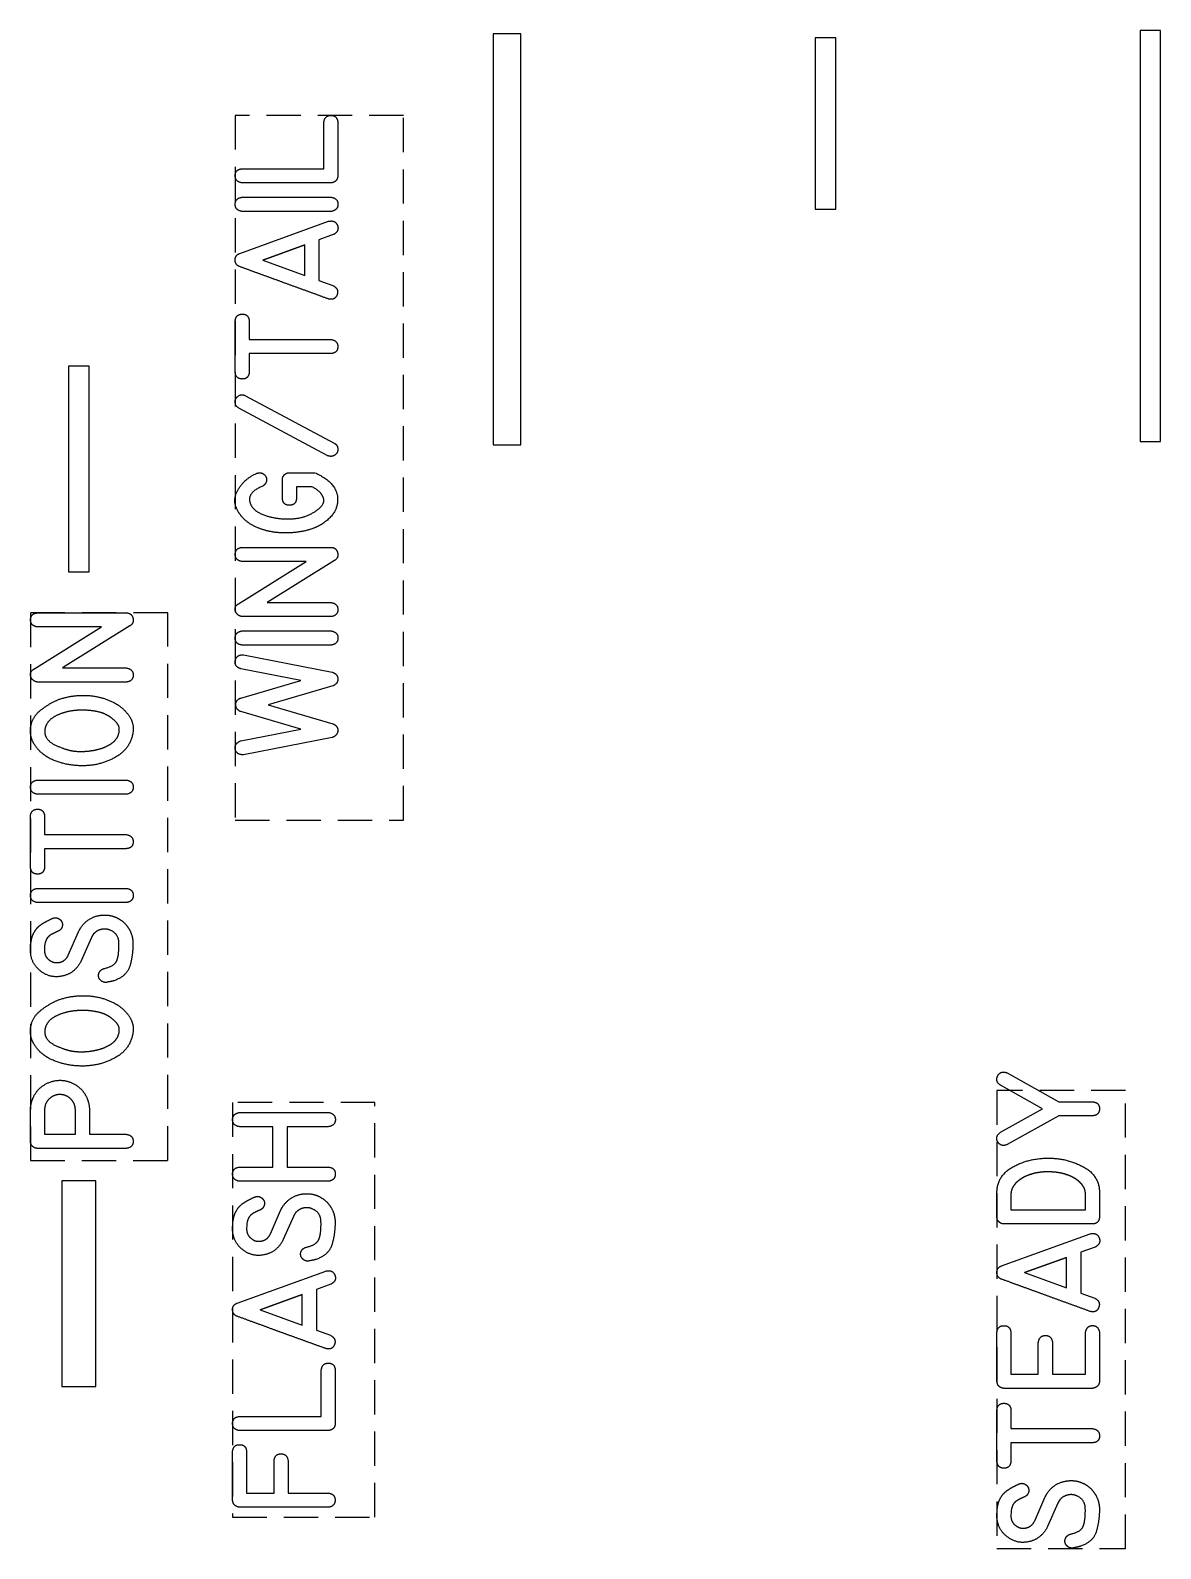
# Model space of a CAD drawing. Header units: millimetres. Extents: x -18.5 to 17.7, y -32.3 to 26.7.
# Drawn here: x -18.46 to -1.96, y -9.91 to 12.25 of the extents above; entities that cross this region are included whole.
import ezdxf

# ---------------------------------------------------------------- set-up
doc = ezdxf.new("R2010")
doc.units = ezdxf.units.MM
doc.linetypes.add('DASHED', pattern=[0.75, 0.5, -0.25])
doc.layers.get('0').update_dxf_attribs({"linetype": 'CONTINUOUS'})

msp = doc.modelspace()

# ---------------------------------------------------------------- linework, layer by layer
at = {"linetype": 'DASHED'}
for p, q in [((-13.011, 11.008), (-15.469, 11.008)), ((-15.469, 11.008), (-15.469, 0.72)), ((-13.011, 0.72), (-13.011, 11.008)), ((-16.453, 3.746), (-18.457, 3.746)), ((-18.457, 3.746), (-18.457, -4.246)), ((-16.453, -4.246), (-16.453, 3.746)), ((-15.469, 0.72), (-13.011, 0.72)), ((-2.472, -3.225), (-4.349, -3.225)), ((-4.349, -3.225), (-4.349, -9.914)), ((-2.472, -9.914), (-2.472, -3.225)), ((-13.427, -3.403), (-15.507, -3.403)), ((-15.507, -3.403), (-15.507, -9.455)), ((-13.427, -9.455), (-13.427, -3.403)), ((-18.457, -4.246), (-16.453, -4.246)), ((-15.507, -9.455), (-13.427, -9.455)), ((-4.349, -9.914), (-2.472, -9.914))]:
    msp.add_line(p, q, dxfattribs=at)
for p, q in [((-14.173, 10.229), (-14.174, 10.904)), ((-13.969, 10.904), (-13.969, 10.126)), ((-15.365, 10.229), (-14.173, 10.229)), ((-14.07, 10.022), (-15.365, 10.022)), ((-15.365, 9.814), (-14.07, 9.814)), ((-14.07, 9.606), (-15.365, 9.606)), ((-15.401, 8.993), (-14.107, 9.462)), ((-14.45, 9.118), (-15.065, 8.896)), ((-15.065, 8.896), (-14.45, 9.118)), ((-14.45, 8.672), (-14.45, 9.118)), ((-14.035, 9.268), (-14.245, 9.193)), ((-14.245, 9.193), (-14.245, 8.596)), ((-15.065, 8.896), (-14.45, 8.672)), ((-14.245, 8.596), (-14.04, 8.523)), ((-15.469, 7.262), (-15.469, 8.005)), ((-15.262, 8.005), (-15.262, 7.738)), ((-15.262, 7.738), (-14.072, 7.738)), ((-14.072, 7.531), (-15.262, 7.531)), ((-15.262, 7.531), (-15.262, 7.262)), ((-15.316, 6.915), (-14.022, 6.224)), ((-14.124, 6.042), (-15.415, 6.736)), ((-15.189, 5.766), (-15.177, 5.772)), ((-15.177, 5.772), (-15.167, 5.776)), ((-15.167, 5.776), (-15.156, 5.782)), ((-14.676, 5.792), (-14.305, 5.792)), ((-14.305, 5.792), (-14.286, 5.784)), ((-14.286, 5.784), (-14.274, 5.779)), ((-14.274, 5.779), (-14.263, 5.773)), ((-14.263, 5.773), (-14.252, 5.768)), ((-14.252, 5.768), (-14.241, 5.762)), ((-14.779, 5.419), (-14.779, 5.689)), ((-14.35, 5.587), (-14.573, 5.587)), ((-14.573, 5.587), (-14.573, 5.412)), ((-14.334, 5.579), (-14.35, 5.587)), ((-14.241, 5.762), (-14.23, 5.757)), ((-14.23, 5.757), (-14.219, 5.751)), ((-14.219, 5.751), (-14.208, 5.744)), ((-14.779, 5.412), (-14.779, 5.419)), ((-14.777, 5.406), (-14.779, 5.412)), ((-14.573, 5.412), (-14.574, 5.406)), ((-15.363, 4.702), (-14.07, 4.702)), ((-15.418, 3.88), (-14.43, 4.495)), ((-14.43, 4.495), (-15.363, 4.495)), ((-14.016, 4.512), (-15.002, 3.897)), ((-15.002, 3.897), (-14.07, 3.897)), ((-18.351, 3.746), (-17.058, 3.746)), ((-17.004, 3.556), (-17.99, 2.942)), ((-14.07, 3.691), (-15.363, 3.691)), ((-18.406, 2.925), (-17.419, 3.54)), ((-17.419, 3.54), (-18.351, 3.54)), ((-15.365, 3.483), (-14.07, 3.483)), ((-14.07, 3.275), (-15.365, 3.275)), ((-15.346, 3.133), (-14.053, 2.88)), ((-17.99, 2.942), (-17.058, 2.942)), ((-14.51, 2.759), (-15.385, 2.93)), ((-17.058, 2.735), (-18.351, 2.735)), ((-15.385, 2.503), (-14.51, 2.759)), ((-14.043, 2.68), (-14.988, 2.403)), ((-14.508, 2.048), (-15.385, 2.304)), ((-14.988, 2.403), (-14.043, 2.128)), ((-15.385, 1.879), (-14.508, 2.048)), ((-14.053, 1.927), (-15.346, 1.674)), ((-18.353, 1.306), (-17.058, 1.306)), ((-17.058, 1.098), (-18.353, 1.098)), ((-18.457, 0.035), (-18.457, 0.778)), ((-18.25, 0.778), (-18.25, 0.51)), ((-18.25, 0.51), (-17.06, 0.51)), ((-17.06, 0.304), (-18.25, 0.304)), ((-18.25, 0.304), (-18.25, 0.035)), ((-18.353, -0.275), (-17.058, -0.275)), ((-17.058, -0.483), (-18.353, -0.483)), ((-17.744, -0.887), (-17.737, -0.875)), ((-18.457, -1.174), (-18.454, -1.094)), ((-18.241, -1.067), (-18.25, -1.114)), ((-17.905, -1.25), (-17.755, -0.912)), ((-17.755, -0.912), (-17.75, -0.9)), ((-17.75, -0.9), (-17.744, -0.887)), ((-17.567, -0.995), (-17.716, -1.334)), ((-18.25, -1.114), (-18.252, -1.181)), ((-17.912, -1.267), (-17.908, -1.259)), ((-17.908, -1.259), (-17.905, -1.25)), ((-17.716, -1.334), (-17.722, -1.345)), ((-17.389, -1.448), (-17.383, -1.446)), ((-4.196, -2.97), (-3.444, -3.391)), ((-3.681, -3.493), (-4.295, -3.149)), ((-18.457, -3.509), (-18.457, -3.496)), ((-18.457, -3.969), (-18.457, -3.509)), ((-18.25, -3.509), (-18.25, -3.865)), ((-17.801, -3.865), (-17.801, -3.509)), ((-17.595, -3.496), (-17.594, -3.509)), ((-17.594, -3.509), (-17.594, -3.865)), ((-4.295, -3.836), (-3.681, -3.493)), ((-3.444, -3.391), (-2.954, -3.391)), ((-15.402, -3.547), (-14.108, -3.547)), ((-14.919, -3.755), (-15.402, -3.755)), ((-14.919, -4.345), (-14.919, -3.755)), ((-14.108, -3.755), (-14.711, -3.755)), ((-14.711, -3.755), (-14.711, -4.345)), ((-3.444, -3.595), (-4.196, -4.015)), ((-2.954, -3.595), (-3.444, -3.595)), ((-18.457, -3.976), (-18.457, -3.969)), ((-18.25, -3.865), (-17.801, -3.865)), ((-17.594, -3.865), (-17.061, -3.865)), ((-17.061, -4.072), (-18.354, -4.072)), ((-15.402, -4.345), (-14.919, -4.345)), ((-14.711, -4.345), (-14.108, -4.345)), ((-14.108, -4.551), (-15.402, -4.551)), ((-4.348, -5.071), (-4.348, -4.726)), ((-4.142, -4.726), (-4.142, -4.968)), ((-3.055, -4.968), (-3.055, -4.726)), ((-2.849, -4.726), (-2.849, -5.071)), ((-14.954, -5.318), (-14.805, -4.98)), ((-14.805, -4.98), (-14.8, -4.968)), ((-14.8, -4.968), (-14.793, -4.955)), ((-14.793, -4.955), (-14.787, -4.943)), ((-14.617, -5.063), (-14.766, -5.402)), ((-4.348, -5.07), (-4.348, -5.071)), ((-4.142, -4.968), (-3.055, -4.968)), ((-2.849, -5.071), (-2.849, -5.07)), ((-2.849, -5.07), (-2.849, -5.071)), ((-15.506, -5.242), (-15.504, -5.162)), ((-15.299, -5.182), (-15.301, -5.249)), ((-15.291, -5.134), (-15.299, -5.182)), ((-14.958, -5.327), (-14.954, -5.318)), ((-4.281, -5.787), (-2.987, -5.318)), ((-2.953, -5.174), (-4.246, -5.173)), ((-2.953, -5.173), (-2.953, -5.174)), ((-14.962, -5.335), (-14.958, -5.327)), ((-14.766, -5.402), (-14.771, -5.413)), ((-14.439, -5.516), (-14.432, -5.514)), ((-2.915, -5.512), (-3.124, -5.587)), ((-3.33, -5.662), (-3.945, -5.884)), ((-3.945, -5.884), (-3.33, -5.662)), ((-3.33, -6.108), (-3.33, -5.662)), ((-3.124, -5.587), (-3.124, -6.184)), ((-15.439, -6.33), (-14.145, -5.861)), ((-3.945, -5.884), (-3.33, -6.108)), ((-14.488, -6.205), (-15.103, -6.427)), ((-15.103, -6.427), (-14.488, -6.205)), ((-14.488, -6.651), (-14.488, -6.205)), ((-14.073, -6.055), (-14.282, -6.13)), ((-14.282, -6.13), (-14.282, -6.727)), ((-3.124, -6.184), (-2.92, -6.257)), ((-15.103, -6.427), (-14.488, -6.651)), ((-14.282, -6.727), (-14.078, -6.8)), ((-4.348, -7.47), (-4.348, -6.761)), ((-4.144, -6.761), (-4.144, -7.368)), ((-3.055, -7.368), (-3.055, -6.761)), ((-2.849, -6.761), (-2.849, -7.47)), ((-3.743, -7.368), (-3.743, -6.906)), ((-3.536, -6.906), (-3.536, -7.368)), ((-14.211, -7.984), (-14.211, -7.309)), ((-14.006, -7.309), (-14.006, -8.087)), ((-4.144, -7.368), (-3.743, -7.368)), ((-3.536, -7.368), (-3.055, -7.368)), ((-2.953, -7.574), (-4.246, -7.574)), ((-4.348, -8.637), (-4.348, -7.894)), ((-4.142, -7.894), (-4.142, -8.162)), ((-15.402, -7.984), (-14.211, -7.984)), ((-14.108, -8.191), (-15.402, -8.191)), ((-4.142, -8.162), (-2.951, -8.162)), ((-2.951, -8.368), (-4.142, -8.368)), ((-4.142, -8.368), (-4.142, -8.637)), ((-15.506, -9.206), (-15.506, -8.498)), ((-15.301, -8.499), (-15.301, -9.104)), ((-14.9, -9.104), (-14.9, -8.632)), ((-14.695, -8.632), (-14.695, -9.104)), ((-15.301, -9.104), (-14.9, -9.104)), ((-14.695, -9.104), (-14.111, -9.104)), ((-3.796, -9.507), (-3.647, -9.168)), ((-3.647, -9.168), (-3.642, -9.157)), ((-3.642, -9.157), (-3.635, -9.144)), ((-3.635, -9.144), (-3.629, -9.132)), ((-3.459, -9.251), (-3.607, -9.59)), ((-14.111, -9.31), (-15.402, -9.31)), ((-4.348, -9.43), (-4.346, -9.35)), ((-4.141, -9.37), (-4.143, -9.438)), ((-4.133, -9.323), (-4.141, -9.37)), ((-3.804, -9.523), (-3.8, -9.515)), ((-3.8, -9.515), (-3.796, -9.507)), ((-3.607, -9.59), (-3.613, -9.601)), ((-3.281, -9.704), (-3.274, -9.702))]:
    msp.add_line(p, q)
for points in [[(-11.7, 6.2), (-11.3, 6.2), (-11.3, 12.2), (-11.7, 12.2)], [(-2.258, 6.249), (-1.958, 6.249), (-1.958, 12.249), (-2.258, 12.249)], [(-7, 9.641), (-6.7, 9.641), (-6.7, 12.141), (-7, 12.141)], [(-17.9, 4.346), (-17.6, 4.346), (-17.6, 7.346), (-17.9, 7.346)], [(-18, -7.546), (-17.5, -7.546), (-17.5, -4.546), (-18, -4.546)]]:
    msp.add_lwpolyline(points, close=True)
for points in [[(-14.174, 10.904), (-14.162, 11.008), (-14.068, 11.007)], [(-14.068, 11.007), (-13.975, 11.006), (-13.969, 10.904)], [(-15.468, 10.129), (-15.466, 10.221), (-15.365, 10.229)], [(-15.365, 10.022), (-15.47, 10.038), (-15.468, 10.129)], [(-13.969, 10.126), (-13.974, 10.036), (-14.07, 10.022)], [(-15.468, 9.71), (-15.469, 9.798), (-15.365, 9.814)], [(-14.07, 9.814), (-13.967, 9.798), (-13.967, 9.71)], [(-15.365, 9.606), (-15.468, 9.622), (-15.468, 9.71)], [(-13.967, 9.71), (-13.968, 9.622), (-14.07, 9.606)], [(-14.107, 9.462), (-14.004, 9.484), (-13.974, 9.399)], [(-13.974, 9.399), (-13.944, 9.314), (-14.035, 9.268)], [(-15.469, 8.896), (-15.469, 8.968), (-15.401, 8.993)], [(-15.401, 8.8), (-15.468, 8.825), (-15.469, 8.896)], [(-14.756, 8.565), (-15.078, 8.683), (-15.401, 8.8)], [(-14.111, 8.33), (-14.433, 8.448), (-14.756, 8.565)], [(-14.04, 8.523), (-13.948, 8.476), (-13.98, 8.39)], [(-13.98, 8.39), (-14.012, 8.303), (-14.111, 8.33)], [(-15.469, 8.005), (-15.46, 8.106), (-15.365, 8.107)], [(-15.365, 8.107), (-15.269, 8.107), (-15.262, 8.005)], [(-14.072, 7.738), (-13.968, 7.721), (-13.969, 7.63)], [(-13.969, 7.63), (-13.971, 7.538), (-14.072, 7.531)], [(-15.365, 7.16), (-15.46, 7.161), (-15.469, 7.262)], [(-15.262, 7.262), (-15.27, 7.16), (-15.365, 7.16)], [(-15.469, 6.824), (-15.469, 6.877), (-15.423, 6.911)], [(-15.423, 6.911), (-15.378, 6.945), (-15.316, 6.915)], [(-15.462, 6.789), (-15.469, 6.82), (-15.469, 6.824)], [(-15.415, 6.736), (-15.455, 6.758), (-15.462, 6.789)], [(-14.022, 6.224), (-14.005, 6.215), (-13.987, 6.192)], [(-14.015, 6.048), (-14.06, 6.017), (-14.124, 6.042)], [(-13.969, 6.132), (-13.969, 6.079), (-14.015, 6.048)], [(-13.987, 6.192), (-13.969, 6.169), (-13.969, 6.132)], [(-15.435, 5.527), (-15.347, 5.687), (-15.189, 5.766)], [(-15.156, 5.782), (-15.086, 5.807), (-15.042, 5.763)], [(-15.042, 5.763), (-15.001, 5.721), (-15.011, 5.671)], [(-14.749, 5.762), (-14.718, 5.792), (-14.676, 5.792)], [(-15.07, 5.594), (-15.283, 5.508), (-15.256, 5.373)], [(-15.011, 5.671), (-15.022, 5.621), (-15.07, 5.594)], [(-14.779, 5.689), (-14.779, 5.732), (-14.749, 5.762)], [(-14.184, 5.437), (-14.224, 5.527), (-14.334, 5.579)], [(-14.208, 5.744), (-13.966, 5.602), (-13.972, 5.391)], [(-15.408, 5.199), (-15.522, 5.368), (-15.435, 5.527)], [(-15.256, 5.373), (-15.228, 5.238), (-15.034, 5.171)], [(-14.676, 5.317), (-14.767, 5.317), (-14.777, 5.406)], [(-14.574, 5.406), (-14.585, 5.317), (-14.676, 5.317)], [(-14.256, 5.259), (-14.144, 5.347), (-14.184, 5.437)], [(-13.972, 5.391), (-13.977, 5.18), (-14.21, 5.037)], [(-15.159, 4.997), (-15.316, 5.065), (-15.408, 5.199)], [(-15.034, 5.171), (-14.847, 5.105), (-14.631, 5.119)], [(-14.631, 5.119), (-14.416, 5.133), (-14.256, 5.259)], [(-14.828, 4.916), (-15.001, 4.929), (-15.159, 4.997)], [(-14.487, 4.936), (-14.654, 4.903), (-14.828, 4.916)], [(-14.21, 5.037), (-14.321, 4.969), (-14.487, 4.936)], [(-15.467, 4.602), (-15.466, 4.694), (-15.363, 4.702)], [(-14.07, 4.702), (-13.993, 4.702), (-13.973, 4.627)], [(-15.363, 4.495), (-15.468, 4.509), (-15.467, 4.602)], [(-13.973, 4.627), (-13.952, 4.553), (-14.016, 4.512)], [(-15.463, 3.769), (-15.488, 3.836), (-15.418, 3.88)], [(-15.363, 3.691), (-15.439, 3.702), (-15.463, 3.769)], [(-14.07, 3.897), (-13.968, 3.881), (-13.968, 3.794)], [(-13.968, 3.794), (-13.968, 3.706), (-14.07, 3.691)], [(-18.455, 3.646), (-18.454, 3.739), (-18.351, 3.746)], [(-18.351, 3.54), (-18.456, 3.554), (-18.455, 3.646)], [(-17.058, 3.746), (-16.982, 3.746), (-16.961, 3.672)], [(-16.961, 3.672), (-16.94, 3.597), (-17.004, 3.556)], [(-15.468, 3.378), (-15.469, 3.467), (-15.365, 3.483)], [(-15.365, 3.275), (-15.468, 3.29), (-15.468, 3.378)], [(-14.07, 3.483), (-13.967, 3.467), (-13.967, 3.378)], [(-13.967, 3.378), (-13.968, 3.29), (-14.07, 3.275)], [(-15.466, 3.05), (-15.447, 3.14), (-15.346, 3.133)], [(-18.452, 2.813), (-18.476, 2.88), (-18.406, 2.925)], [(-17.058, 2.942), (-16.956, 2.925), (-16.956, 2.838)], [(-15.385, 2.93), (-15.484, 2.961), (-15.466, 3.05)], [(-18.351, 2.735), (-18.427, 2.746), (-18.452, 2.813)], [(-16.956, 2.838), (-16.956, 2.75), (-17.058, 2.735)], [(-14.053, 2.88), (-13.972, 2.856), (-13.969, 2.784)], [(-13.969, 2.784), (-13.966, 2.712), (-14.043, 2.68)], [(-18.321, 2.314), (-18.185, 2.428), (-18.026, 2.488)], [(-18.026, 2.488), (-17.823, 2.555), (-17.605, 2.539)], [(-17.605, 2.539), (-17.386, 2.522), (-17.206, 2.419)], [(-15.46, 2.405), (-15.462, 2.474), (-15.385, 2.503)], [(-18.457, 2.02), (-18.457, 2.2), (-18.321, 2.314)], [(-18.105, 2.232), (-18.214, 2.171), (-18.244, 2.059)], [(-17.859, 2.314), (-17.995, 2.293), (-18.105, 2.232)], [(-17.586, 2.32), (-17.722, 2.335), (-17.859, 2.314)], [(-17.364, 2.267), (-17.449, 2.306), (-17.586, 2.32)], [(-17.21, 2.155), (-17.282, 2.229), (-17.364, 2.267)], [(-17.206, 2.419), (-17.094, 2.354), (-17.016, 2.241)], [(-17.016, 2.241), (-16.938, 2.128), (-16.961, 1.992)], [(-15.385, 2.304), (-15.458, 2.336), (-15.46, 2.405)], [(-18.407, 1.839), (-18.457, 1.925), (-18.457, 2.02)], [(-18.244, 2.059), (-18.249, 2.045), (-18.249, 2.026)], [(-18.249, 2.026), (-18.249, 1.891), (-18.104, 1.822)], [(-17.169, 1.978), (-17.137, 2.081), (-17.21, 2.155)], [(-13.969, 2.025), (-13.974, 1.956), (-14.053, 1.927)], [(-14.043, 2.128), (-13.964, 2.095), (-13.969, 2.025)], [(-18.081, 1.581), (-18.305, 1.662), (-18.407, 1.839)], [(-18.104, 1.822), (-17.959, 1.753), (-17.856, 1.734)], [(-17.466, 1.755), (-17.362, 1.782), (-17.279, 1.836)], [(-17.279, 1.836), (-17.196, 1.89), (-17.169, 1.978)], [(-16.961, 1.992), (-17, 1.77), (-17.192, 1.652)], [(-15.467, 1.757), (-15.482, 1.841), (-15.385, 1.879)], [(-17.621, 1.517), (-17.857, 1.5), (-18.081, 1.581)], [(-17.856, 1.734), (-17.782, 1.72), (-17.676, 1.724)], [(-17.676, 1.724), (-17.569, 1.728), (-17.466, 1.755)], [(-17.192, 1.652), (-17.385, 1.534), (-17.621, 1.517)], [(-15.346, 1.674), (-15.451, 1.674), (-15.467, 1.757)], [(-18.456, 1.202), (-18.457, 1.29), (-18.353, 1.306)], [(-18.353, 1.098), (-18.456, 1.114), (-18.456, 1.202)], [(-17.058, 1.306), (-16.955, 1.29), (-16.956, 1.202)], [(-16.956, 1.202), (-16.956, 1.114), (-17.058, 1.098)], [(-18.457, 0.778), (-18.449, 0.879), (-18.353, 0.88)], [(-18.353, 0.88), (-18.258, 0.88), (-18.25, 0.778)], [(-17.06, 0.51), (-16.956, 0.493), (-16.957, 0.402)], [(-16.957, 0.402), (-16.959, 0.311), (-17.06, 0.304)], [(-18.353, -0.067), (-18.448, -0.067), (-18.457, 0.035)], [(-18.25, 0.035), (-18.258, -0.067), (-18.353, -0.067)], [(-18.456, -0.379), (-18.457, -0.291), (-18.353, -0.275)], [(-18.353, -0.483), (-18.456, -0.468), (-18.456, -0.379)], [(-17.058, -0.275), (-16.955, -0.291), (-16.956, -0.379)], [(-16.956, -0.379), (-16.956, -0.468), (-17.058, -0.483)], [(-17.46, -0.673), (-17.394, -0.66), (-17.324, -0.667)], [(-18.416, -0.944), (-18.373, -0.851), (-18.298, -0.802)], [(-18.298, -0.802), (-18.222, -0.753), (-18.135, -0.714)], [(-18.135, -0.714), (-18.127, -0.71), (-18.116, -0.707)], [(-18.116, -0.707), (-18.08, -0.699), (-18.05, -0.714)], [(-17.993, -0.832), (-18.004, -0.877), (-18.052, -0.901)], [(-18.05, -0.714), (-18.032, -0.723), (-18.023, -0.733)], [(-18.023, -0.733), (-18.013, -0.742), (-18.009, -0.748)], [(-18.009, -0.748), (-17.982, -0.786), (-17.993, -0.832)], [(-17.737, -0.875), (-17.733, -0.87), (-17.73, -0.864)], [(-17.73, -0.864), (-17.727, -0.858), (-17.723, -0.852)], [(-17.723, -0.852), (-17.628, -0.707), (-17.46, -0.673)], [(-17.425, -0.875), (-17.49, -0.892), (-17.533, -0.939)], [(-17.3, -0.883), (-17.36, -0.859), (-17.425, -0.875)], [(-17.324, -0.667), (-17.225, -0.679), (-17.14, -0.737)], [(-17.165, -1.08), (-17.165, -0.936), (-17.3, -0.883)], [(-17.14, -0.737), (-17.056, -0.795), (-17.009, -0.883)], [(-17.009, -0.883), (-16.96, -0.977), (-16.96, -1.078)], [(-18.454, -1.094), (-18.447, -1.054), (-18.44, -1.017)], [(-18.44, -1.017), (-18.433, -0.981), (-18.416, -0.944)], [(-18.229, -1.033), (-18.235, -1.048), (-18.241, -1.067)], [(-18.212, -1.002), (-18.224, -1.018), (-18.229, -1.033)], [(-18.139, -0.942), (-18.183, -0.963), (-18.212, -1.002)], [(-18.052, -0.901), (-18.094, -0.92), (-18.139, -0.942)], [(-17.533, -0.939), (-17.551, -0.96), (-17.567, -0.995)], [(-17.193, -1.323), (-17.162, -1.236), (-17.165, -1.08)], [(-16.96, -1.078), (-16.96, -1.248), (-17.003, -1.403)], [(-18.308, -1.483), (-18.457, -1.365), (-18.457, -1.174)], [(-18.252, -1.181), (-18.25, -1.28), (-18.167, -1.332)], [(-18.047, -1.358), (-17.966, -1.348), (-17.922, -1.282)], [(-17.922, -1.282), (-17.919, -1.279), (-17.917, -1.275)], [(-17.917, -1.275), (-17.914, -1.272), (-17.912, -1.267)], [(-17.383, -1.446), (-17.224, -1.411), (-17.193, -1.323)], [(-17.971, -1.551), (-18.159, -1.6), (-18.308, -1.483)], [(-18.167, -1.332), (-18.113, -1.367), (-18.047, -1.358)], [(-17.722, -1.345), (-17.81, -1.511), (-17.971, -1.551)], [(-17.43, -1.62), (-17.471, -1.583), (-17.461, -1.528)], [(-17.461, -1.528), (-17.449, -1.471), (-17.389, -1.448)], [(-17.003, -1.403), (-17.047, -1.557), (-17.236, -1.623)], [(-17.337, -1.646), (-17.39, -1.657), (-17.43, -1.62)], [(-17.286, -1.636), (-17.312, -1.64), (-17.337, -1.646)], [(-17.236, -1.623), (-17.26, -1.632), (-17.286, -1.636)], [(-18.321, -2.069), (-18.185, -1.955), (-18.026, -1.896)], [(-18.026, -1.896), (-17.823, -1.829), (-17.605, -1.845)], [(-17.605, -1.845), (-17.386, -1.862), (-17.206, -1.965)], [(-17.206, -1.965), (-17.094, -2.03), (-17.016, -2.143)], [(-18.457, -2.364), (-18.457, -2.184), (-18.321, -2.069)], [(-18.105, -2.151), (-18.214, -2.212), (-18.244, -2.324)], [(-17.859, -2.07), (-17.995, -2.091), (-18.105, -2.151)], [(-17.586, -2.063), (-17.722, -2.049), (-17.859, -2.07)], [(-17.364, -2.116), (-17.449, -2.078), (-17.586, -2.063)], [(-17.21, -2.229), (-17.282, -2.154), (-17.364, -2.116)], [(-17.016, -2.143), (-16.938, -2.255), (-16.961, -2.392)], [(-18.407, -2.545), (-18.457, -2.458), (-18.457, -2.364)], [(-18.244, -2.324), (-18.249, -2.339), (-18.249, -2.358)], [(-18.249, -2.358), (-18.249, -2.493), (-18.104, -2.562)], [(-17.279, -2.548), (-17.196, -2.493), (-17.169, -2.405)], [(-17.169, -2.405), (-17.137, -2.303), (-17.21, -2.229)], [(-16.961, -2.392), (-17, -2.613), (-17.192, -2.731)], [(-18.081, -2.803), (-18.305, -2.722), (-18.407, -2.545)], [(-18.104, -2.562), (-17.959, -2.631), (-17.856, -2.649)], [(-17.856, -2.649), (-17.782, -2.663), (-17.676, -2.66)], [(-17.676, -2.66), (-17.569, -2.656), (-17.466, -2.629)], [(-17.466, -2.629), (-17.362, -2.602), (-17.279, -2.548)], [(-17.621, -2.866), (-17.857, -2.884), (-18.081, -2.803)], [(-17.192, -2.731), (-17.385, -2.849), (-17.621, -2.866)], [(-18.181, -3.108), (-18.018, -3.045), (-17.864, -3.11)], [(-4.295, -3.149), (-4.38, -3.092), (-4.336, -3.011)], [(-4.336, -3.011), (-4.291, -2.93), (-4.196, -2.97)], [(-18.457, -3.496), (-18.45, -3.402), (-18.414, -3.323)], [(-18.414, -3.323), (-18.343, -3.171), (-18.181, -3.108)], [(-17.996, -3.287), (-18.097, -3.274), (-18.174, -3.341)], [(-17.857, -3.362), (-17.913, -3.298), (-17.996, -3.287)], [(-17.864, -3.11), (-17.741, -3.162), (-17.672, -3.263)], [(-17.672, -3.263), (-17.603, -3.365), (-17.595, -3.496)], [(-18.174, -3.341), (-18.25, -3.408), (-18.25, -3.509)], [(-17.801, -3.509), (-17.801, -3.426), (-17.857, -3.362)], [(-2.954, -3.391), (-2.85, -3.398), (-2.85, -3.493)], [(-2.85, -3.493), (-2.85, -3.589), (-2.954, -3.595)], [(-15.506, -3.652), (-15.506, -3.563), (-15.402, -3.547)], [(-15.402, -3.755), (-15.506, -3.74), (-15.506, -3.652)], [(-14.108, -3.547), (-14.005, -3.563), (-14.005, -3.652)], [(-14.005, -3.652), (-14.006, -3.74), (-14.108, -3.755)], [(-18.354, -4.072), (-18.445, -4.061), (-18.457, -3.976)], [(-17.061, -3.865), (-16.957, -3.878), (-16.957, -3.969)], [(-16.957, -3.969), (-16.957, -4.06), (-17.061, -4.072)], [(-4.335, -3.976), (-4.379, -3.898), (-4.295, -3.836)], [(-4.196, -4.015), (-4.29, -4.054), (-4.335, -3.976)], [(-15.506, -4.444), (-15.504, -4.353), (-15.402, -4.345)], [(-14.108, -4.345), (-14.007, -4.353), (-14.006, -4.444)], [(-4.348, -4.726), (-4.348, -4.469), (-4.114, -4.341)], [(-4.114, -4.341), (-3.88, -4.213), (-3.599, -4.213)], [(-3.78, -4.43), (-3.789, -4.433), (-3.793, -4.434)], [(-3.766, -4.428), (-3.771, -4.429), (-3.78, -4.43)], [(-3.752, -4.426), (-3.757, -4.427), (-3.766, -4.428)], [(-3.745, -4.425), (-3.749, -4.426), (-3.752, -4.426)], [(-3.739, -4.424), (-3.742, -4.425), (-3.745, -4.425)], [(-3.725, -4.421), (-3.734, -4.422), (-3.739, -4.424)], [(-3.718, -4.421), (-3.722, -4.421), (-3.725, -4.421)], [(-3.711, -4.42), (-3.714, -4.42), (-3.718, -4.421)], [(-3.697, -4.418), (-3.702, -4.418), (-3.711, -4.42)], [(-3.684, -4.417), (-3.693, -4.417), (-3.697, -4.418)], [(-3.669, -4.416), (-3.674, -4.416), (-3.684, -4.417)], [(-3.656, -4.415), (-3.664, -4.415), (-3.669, -4.416)], [(-3.641, -4.414), (-3.645, -4.414), (-3.656, -4.415)], [(-3.634, -4.414), (-3.637, -4.414), (-3.641, -4.414)], [(-3.627, -4.414), (-3.63, -4.414), (-3.634, -4.414)], [(-3.619, -4.413), (-3.623, -4.414), (-3.627, -4.414)], [(-3.612, -4.413), (-3.616, -4.413), (-3.619, -4.413)], [(-3.605, -4.413), (-3.609, -4.413), (-3.612, -4.413)], [(-3.599, -4.413), (-3.602, -4.413), (-3.605, -4.413)], [(-3.599, -4.213), (-3.317, -4.213), (-3.083, -4.342)], [(-3.591, -4.413), (-3.595, -4.413), (-3.599, -4.413)], [(-3.585, -4.413), (-3.588, -4.413), (-3.591, -4.413)], [(-3.577, -4.413), (-3.58, -4.413), (-3.585, -4.413)], [(-3.571, -4.414), (-3.574, -4.414), (-3.577, -4.413)], [(-3.563, -4.415), (-3.566, -4.414), (-3.571, -4.414)], [(-3.556, -4.415), (-3.56, -4.415), (-3.563, -4.415)], [(-3.542, -4.416), (-3.547, -4.415), (-3.556, -4.415)], [(-3.528, -4.417), (-3.533, -4.416), (-3.542, -4.416)], [(-3.514, -4.417), (-3.519, -4.417), (-3.528, -4.417)], [(-3.5, -4.419), (-3.508, -4.417), (-3.514, -4.417)], [(-3.492, -4.42), (-3.495, -4.42), (-3.5, -4.419)], [(-3.486, -4.42), (-3.489, -4.42), (-3.492, -4.42)], [(-3.472, -4.422), (-3.477, -4.422), (-3.486, -4.42)], [(-3.465, -4.424), (-3.468, -4.422), (-3.472, -4.422)], [(-3.458, -4.425), (-3.461, -4.425), (-3.465, -4.424)], [(-3.444, -4.427), (-3.449, -4.426), (-3.458, -4.425)], [(-3.437, -4.428), (-3.44, -4.428), (-3.444, -4.427)], [(-3.431, -4.429), (-3.434, -4.429), (-3.437, -4.428)], [(-3.424, -4.431), (-3.427, -4.43), (-3.431, -4.429)], [(-3.418, -4.432), (-3.421, -4.432), (-3.424, -4.431)], [(-3.404, -4.434), (-3.409, -4.433), (-3.418, -4.432)], [(-3.083, -4.342), (-2.849, -4.47), (-2.849, -4.726)], [(-15.402, -4.551), (-15.508, -4.536), (-15.506, -4.444)], [(-14.006, -4.444), (-14.004, -4.536), (-14.108, -4.551)], [(-4.124, -4.653), (-4.126, -4.656), (-4.129, -4.667)], [(-4.118, -4.64), (-4.118, -4.64), (-4.124, -4.653)], [(-4.11, -4.627), (-4.118, -4.641), (-4.118, -4.64)], [(-4.1, -4.613), (-4.111, -4.63), (-4.11, -4.627)], [(-4.089, -4.599), (-4.095, -4.606), (-4.1, -4.613)], [(-4.078, -4.585), (-4.082, -4.59), (-4.089, -4.599)], [(-4.066, -4.573), (-4.072, -4.578), (-4.078, -4.585)], [(-4.052, -4.559), (-4.057, -4.564), (-4.066, -4.573)], [(-4.037, -4.546), (-4.047, -4.555), (-4.052, -4.559)], [(-4.021, -4.534), (-4.022, -4.536), (-4.037, -4.546)], [(-4.004, -4.522), (-4.011, -4.526), (-4.021, -4.534)], [(-4, -4.52), (-4.002, -4.521), (-4.004, -4.522)], [(-3.995, -4.517), (-3.998, -4.518), (-4, -4.52)], [(-3.987, -4.511), (-3.989, -4.512), (-3.995, -4.517)], [(-3.982, -4.508), (-3.984, -4.51), (-3.987, -4.511)], [(-3.977, -4.505), (-3.979, -4.507), (-3.982, -4.508)], [(-3.967, -4.499), (-3.978, -4.506), (-3.977, -4.505)], [(-3.957, -4.493), (-3.965, -4.498), (-3.967, -4.499)], [(-3.952, -4.491), (-3.955, -4.493), (-3.957, -4.493)], [(-3.948, -4.488), (-3.95, -4.49), (-3.952, -4.491)], [(-3.937, -4.483), (-3.944, -4.486), (-3.948, -4.488)], [(-3.926, -4.479), (-3.934, -4.482), (-3.937, -4.483)], [(-3.916, -4.474), (-3.923, -4.477), (-3.926, -4.479)], [(-3.91, -4.471), (-3.913, -4.473), (-3.916, -4.474)], [(-3.905, -4.469), (-3.907, -4.47), (-3.91, -4.471)], [(-3.898, -4.467), (-3.902, -4.468), (-3.905, -4.469)], [(-3.893, -4.464), (-3.895, -4.466), (-3.898, -4.467)], [(-3.881, -4.46), (-3.888, -4.463), (-3.893, -4.464)], [(-3.869, -4.455), (-3.871, -4.456), (-3.881, -4.46)], [(-3.862, -4.454), (-3.866, -4.455), (-3.869, -4.455)], [(-3.857, -4.451), (-3.859, -4.452), (-3.862, -4.454)], [(-3.845, -4.447), (-3.85, -4.449), (-3.857, -4.451)], [(-3.832, -4.444), (-3.852, -4.45), (-3.845, -4.447)], [(-3.825, -4.442), (-3.828, -4.444), (-3.832, -4.444)], [(-3.819, -4.44), (-3.822, -4.441), (-3.825, -4.442)], [(-3.812, -4.439), (-3.815, -4.439), (-3.819, -4.44)], [(-3.806, -4.436), (-3.809, -4.438), (-3.812, -4.439)], [(-3.793, -4.434), (-3.802, -4.436), (-3.806, -4.436)], [(-3.397, -4.436), (-3.4, -4.435), (-3.404, -4.434)], [(-3.391, -4.437), (-3.394, -4.437), (-3.397, -4.436)], [(-3.384, -4.439), (-3.388, -4.439), (-3.391, -4.437)], [(-3.378, -4.441), (-3.381, -4.44), (-3.384, -4.439)], [(-3.371, -4.443), (-3.375, -4.441), (-3.378, -4.441)], [(-3.365, -4.444), (-3.368, -4.444), (-3.371, -4.443)], [(-3.353, -4.448), (-3.356, -4.447), (-3.365, -4.444)], [(-3.34, -4.452), (-3.333, -4.455), (-3.353, -4.448)], [(-3.334, -4.454), (-3.336, -4.453), (-3.34, -4.452)], [(-3.328, -4.456), (-3.331, -4.455), (-3.334, -4.454)], [(-3.316, -4.46), (-3.323, -4.458), (-3.328, -4.456)], [(-3.309, -4.462), (-3.312, -4.461), (-3.316, -4.46)], [(-3.304, -4.464), (-3.306, -4.463), (-3.309, -4.462)], [(-3.297, -4.467), (-3.301, -4.466), (-3.304, -4.464)], [(-3.292, -4.469), (-3.294, -4.468), (-3.297, -4.467)], [(-3.28, -4.474), (-3.298, -4.466), (-3.292, -4.469)], [(-3.269, -4.479), (-3.273, -4.477), (-3.28, -4.474)], [(-3.263, -4.481), (-3.266, -4.48), (-3.269, -4.479)], [(-3.258, -4.483), (-3.26, -4.482), (-3.263, -4.481)], [(-3.253, -4.486), (-3.255, -4.485), (-3.258, -4.483)], [(-3.248, -4.489), (-3.25, -4.488), (-3.253, -4.486)], [(-3.242, -4.492), (-3.245, -4.491), (-3.248, -4.489)], [(-3.237, -4.495), (-3.239, -4.493), (-3.242, -4.492)], [(-3.227, -4.499), (-3.231, -4.498), (-3.237, -4.495)], [(-3.223, -4.503), (-3.225, -4.502), (-3.227, -4.499)], [(-3.218, -4.505), (-3.22, -4.504), (-3.223, -4.503)], [(-3.213, -4.508), (-3.216, -4.507), (-3.218, -4.505)], [(-3.208, -4.511), (-3.211, -4.51), (-3.213, -4.508)], [(-3.2, -4.517), (-3.205, -4.512), (-3.208, -4.511)], [(-3.195, -4.52), (-3.197, -4.518), (-3.2, -4.517)], [(-3.19, -4.523), (-3.192, -4.522), (-3.195, -4.52)], [(-3.186, -4.526), (-3.188, -4.525), (-3.19, -4.523)], [(-3.181, -4.529), (-3.183, -4.527), (-3.186, -4.526)], [(-3.177, -4.532), (-3.179, -4.531), (-3.181, -4.529)], [(-3.173, -4.535), (-3.175, -4.534), (-3.177, -4.532)], [(-3.165, -4.541), (-3.174, -4.534), (-3.173, -4.535)], [(-3.157, -4.548), (-3.162, -4.542), (-3.165, -4.541)], [(-3.15, -4.553), (-3.161, -4.545), (-3.157, -4.548)], [(-3.146, -4.557), (-3.148, -4.556), (-3.15, -4.553)], [(-3.142, -4.56), (-3.144, -4.559), (-3.146, -4.557)], [(-3.139, -4.564), (-3.14, -4.562), (-3.142, -4.56)], [(-3.136, -4.567), (-3.137, -4.565), (-3.139, -4.564)], [(-3.13, -4.573), (-3.131, -4.571), (-3.136, -4.567)], [(-3.126, -4.577), (-3.128, -4.575), (-3.13, -4.573)], [(-3.123, -4.58), (-3.125, -4.578), (-3.126, -4.577)], [(-3.12, -4.583), (-3.121, -4.582), (-3.123, -4.58)], [(-3.117, -4.586), (-3.118, -4.585), (-3.12, -4.583)], [(-3.111, -4.592), (-3.117, -4.586), (-3.117, -4.586)], [(-3.105, -4.6), (-3.107, -4.598), (-3.111, -4.592)], [(-3.103, -4.603), (-3.104, -4.602), (-3.105, -4.6)], [(-3.101, -4.606), (-3.101, -4.605), (-3.103, -4.603)], [(-3.098, -4.61), (-3.099, -4.608), (-3.101, -4.606)], [(-3.096, -4.613), (-3.096, -4.611), (-3.098, -4.61)], [(-3.093, -4.617), (-3.094, -4.615), (-3.096, -4.613)], [(-3.091, -4.62), (-3.092, -4.619), (-3.093, -4.617)], [(-3.087, -4.627), (-3.091, -4.62), (-3.091, -4.62)], [(-3.084, -4.63), (-3.085, -4.629), (-3.087, -4.627)], [(-3.082, -4.633), (-3.083, -4.632), (-3.084, -4.63)], [(-3.079, -4.641), (-3.082, -4.633), (-3.082, -4.633)], [(-3.075, -4.646), (-3.079, -4.64), (-3.079, -4.641)], [(-3.073, -4.65), (-3.074, -4.649), (-3.075, -4.646)], [(-3.072, -4.653), (-3.072, -4.652), (-3.073, -4.65)], [(-3.069, -4.66), (-3.074, -4.647), (-3.072, -4.653)], [(-15.466, -5.011), (-15.423, -4.919), (-15.348, -4.87)], [(-15.348, -4.87), (-15.272, -4.821), (-15.184, -4.782)], [(-15.184, -4.782), (-15.176, -4.778), (-15.165, -4.775)], [(-15.165, -4.775), (-15.129, -4.767), (-15.1, -4.782)], [(-15.1, -4.782), (-15.082, -4.791), (-15.072, -4.801)], [(-15.072, -4.801), (-15.063, -4.81), (-15.059, -4.816)], [(-15.059, -4.816), (-15.032, -4.854), (-15.043, -4.899)], [(-14.773, -4.92), (-14.678, -4.775), (-14.509, -4.741)], [(-14.509, -4.741), (-14.443, -4.727), (-14.374, -4.735)], [(-14.374, -4.735), (-14.274, -4.746), (-14.19, -4.805)], [(-14.19, -4.805), (-14.105, -4.863), (-14.059, -4.951)], [(-4.141, -4.706), (-4.142, -4.711), (-4.142, -4.72)], [(-4.142, -4.72), (-4.142, -4.722), (-4.142, -4.723)], [(-4.142, -4.723), (-4.142, -4.725), (-4.142, -4.726)], [(-4.139, -4.693), (-4.141, -4.706), (-4.141, -4.706)], [(-4.136, -4.687), (-4.137, -4.69), (-4.139, -4.693)], [(-4.134, -4.681), (-4.135, -4.685), (-4.136, -4.687)], [(-4.129, -4.667), (-4.133, -4.676), (-4.134, -4.681)], [(-3.066, -4.667), (-3.068, -4.663), (-3.069, -4.66)], [(-3.065, -4.671), (-3.066, -4.669), (-3.066, -4.667)], [(-3.064, -4.674), (-3.064, -4.672), (-3.065, -4.671)], [(-3.063, -4.678), (-3.063, -4.676), (-3.064, -4.674)], [(-3.063, -4.681), (-3.063, -4.679), (-3.063, -4.678)], [(-3.061, -4.685), (-3.062, -4.683), (-3.063, -4.681)], [(-3.06, -4.687), (-3.06, -4.686), (-3.061, -4.685)], [(-3.058, -4.693), (-3.06, -4.69), (-3.06, -4.687)], [(-3.058, -4.697), (-3.058, -4.696), (-3.058, -4.693)], [(-3.058, -4.7), (-3.058, -4.698), (-3.058, -4.697)], [(-3.057, -4.704), (-3.058, -4.702), (-3.058, -4.7)], [(-3.057, -4.706), (-3.057, -4.705), (-3.057, -4.704)], [(-3.056, -4.711), (-3.057, -4.709), (-3.057, -4.706)], [(-3.056, -4.714), (-3.056, -4.712), (-3.056, -4.711)], [(-3.056, -4.717), (-3.056, -4.716), (-3.056, -4.714)], [(-3.055, -4.72), (-3.055, -4.718), (-3.056, -4.717)], [(-3.055, -4.723), (-3.055, -4.722), (-3.055, -4.72)], [(-3.055, -4.726), (-3.055, -4.725), (-3.055, -4.723)], [(-15.504, -5.162), (-15.497, -5.122), (-15.49, -5.085)], [(-15.49, -5.085), (-15.483, -5.049), (-15.466, -5.011)], [(-15.262, -5.07), (-15.274, -5.086), (-15.279, -5.101)], [(-15.188, -5.01), (-15.233, -5.031), (-15.262, -5.07)], [(-15.102, -4.969), (-15.144, -4.988), (-15.188, -5.01)], [(-15.043, -4.899), (-15.053, -4.945), (-15.102, -4.969)], [(-14.787, -4.943), (-14.783, -4.938), (-14.78, -4.932)], [(-14.78, -4.932), (-14.777, -4.926), (-14.773, -4.92)], [(-14.583, -5.007), (-14.601, -5.028), (-14.617, -5.063)], [(-14.475, -4.943), (-14.539, -4.96), (-14.583, -5.007)], [(-14.35, -4.951), (-14.41, -4.927), (-14.475, -4.943)], [(-14.215, -5.148), (-14.215, -5.004), (-14.35, -4.951)], [(-14.059, -4.951), (-14.009, -5.045), (-14.009, -5.146)], [(-4.32, -5.142), (-4.348, -5.112), (-4.348, -5.07)], [(-2.853, -5.097), (-2.872, -5.174), (-2.953, -5.173)], [(-2.849, -5.071), (-2.853, -5.095), (-2.853, -5.097)], [(-15.357, -5.551), (-15.506, -5.433), (-15.506, -5.242)], [(-15.301, -5.249), (-15.3, -5.347), (-15.216, -5.399)], [(-15.279, -5.101), (-15.285, -5.116), (-15.291, -5.134)], [(-14.243, -5.391), (-14.212, -5.304), (-14.215, -5.148)], [(-14.009, -5.146), (-14.009, -5.316), (-14.053, -5.47)], [(-4.252, -5.174), (-4.292, -5.171), (-4.32, -5.142)], [(-4.246, -5.173), (-4.248, -5.174), (-4.252, -5.174)], [(-2.987, -5.318), (-2.883, -5.296), (-2.853, -5.381)], [(-15.216, -5.399), (-15.163, -5.435), (-15.097, -5.426)], [(-15.097, -5.426), (-15.016, -5.416), (-14.971, -5.35)], [(-14.771, -5.413), (-14.859, -5.579), (-15.021, -5.619)], [(-14.971, -5.35), (-14.969, -5.347), (-14.966, -5.343)], [(-14.966, -5.343), (-14.964, -5.339), (-14.962, -5.335)], [(-14.511, -5.596), (-14.499, -5.539), (-14.439, -5.516)], [(-14.432, -5.514), (-14.274, -5.479), (-14.243, -5.391)], [(-14.053, -5.47), (-14.096, -5.625), (-14.286, -5.691)], [(-2.853, -5.381), (-2.823, -5.466), (-2.915, -5.512)], [(-15.021, -5.619), (-15.208, -5.668), (-15.357, -5.551)], [(-14.48, -5.688), (-14.52, -5.651), (-14.511, -5.596)], [(-14.387, -5.714), (-14.44, -5.725), (-14.48, -5.688)], [(-14.336, -5.704), (-14.361, -5.708), (-14.387, -5.714)], [(-14.286, -5.691), (-14.31, -5.7), (-14.336, -5.704)], [(-14.145, -5.861), (-14.042, -5.839), (-14.012, -5.924)], [(-14.012, -5.924), (-13.981, -6.009), (-14.073, -6.055)], [(-4.348, -5.884), (-4.349, -5.812), (-4.281, -5.787)], [(-4.281, -5.98), (-4.347, -5.955), (-4.348, -5.884)], [(-3.635, -6.215), (-3.958, -6.097), (-4.281, -5.98)], [(-15.506, -6.427), (-15.507, -6.355), (-15.439, -6.33)], [(-15.439, -6.522), (-15.506, -6.498), (-15.506, -6.427)], [(-2.99, -6.45), (-3.313, -6.332), (-3.635, -6.215)], [(-2.86, -6.39), (-2.891, -6.477), (-2.99, -6.45)], [(-2.92, -6.257), (-2.828, -6.304), (-2.86, -6.39)], [(-14.794, -6.758), (-15.116, -6.64), (-15.439, -6.522)], [(-14.148, -6.992), (-14.471, -6.875), (-14.794, -6.758)], [(-14.078, -6.8), (-13.986, -6.847), (-14.018, -6.933)], [(-4.348, -6.761), (-4.34, -6.658), (-4.245, -6.659)], [(-4.245, -6.659), (-4.151, -6.659), (-4.144, -6.761)], [(-3.743, -6.906), (-3.728, -6.802), (-3.639, -6.802)], [(-3.639, -6.802), (-3.55, -6.802), (-3.536, -6.906)], [(-3.055, -6.761), (-3.039, -6.658), (-2.951, -6.658)], [(-2.951, -6.658), (-2.864, -6.658), (-2.849, -6.761)], [(-14.018, -6.933), (-14.05, -7.02), (-14.148, -6.992)], [(-14.211, -7.309), (-14.2, -7.205), (-14.106, -7.206)], [(-14.106, -7.206), (-14.013, -7.207), (-14.006, -7.309)], [(-4.246, -7.574), (-4.342, -7.56), (-4.348, -7.47)], [(-2.849, -7.47), (-2.861, -7.562), (-2.953, -7.574)], [(-4.348, -7.894), (-4.34, -7.793), (-4.245, -7.792)], [(-4.245, -7.792), (-4.149, -7.792), (-4.142, -7.894)], [(-15.506, -8.084), (-15.504, -7.992), (-15.402, -7.984)], [(-15.402, -8.191), (-15.508, -8.175), (-15.506, -8.084)], [(-14.006, -8.087), (-14.012, -8.177), (-14.108, -8.191)], [(-2.951, -8.162), (-2.847, -8.179), (-2.849, -8.27)], [(-15.506, -8.498), (-15.498, -8.396), (-15.403, -8.396)], [(-15.403, -8.396), (-15.307, -8.396), (-15.301, -8.499)], [(-2.849, -8.27), (-2.85, -8.361), (-2.951, -8.368)], [(-14.9, -8.632), (-14.893, -8.531), (-14.801, -8.53)], [(-14.801, -8.53), (-14.71, -8.528), (-14.695, -8.632)], [(-4.245, -8.739), (-4.339, -8.739), (-4.348, -8.637)], [(-4.142, -8.637), (-4.15, -8.739), (-4.245, -8.739)], [(-4.308, -9.2), (-4.265, -9.108), (-4.189, -9.059)], [(-4.189, -9.059), (-4.114, -9.01), (-4.026, -8.97)], [(-4.026, -8.97), (-4.018, -8.966), (-4.007, -8.963)], [(-4.007, -8.963), (-3.971, -8.955), (-3.942, -8.971)], [(-3.942, -8.971), (-3.924, -8.98), (-3.914, -8.989)], [(-3.914, -8.989), (-3.905, -8.999), (-3.901, -9.004)], [(-3.901, -9.004), (-3.874, -9.042), (-3.885, -9.088)], [(-3.615, -9.108), (-3.519, -8.963), (-3.351, -8.929)], [(-3.351, -8.929), (-3.285, -8.916), (-3.216, -8.923)], [(-3.216, -8.923), (-3.116, -8.935), (-3.032, -8.993)], [(-3.032, -8.993), (-2.947, -9.051), (-2.901, -9.139)], [(-15.402, -9.31), (-15.499, -9.297), (-15.506, -9.206)], [(-14.111, -9.104), (-14.01, -9.112), (-14.009, -9.204)], [(-14.009, -9.204), (-14.007, -9.296), (-14.111, -9.31)], [(-4.346, -9.35), (-4.339, -9.31), (-4.332, -9.274)], [(-4.332, -9.274), (-4.325, -9.237), (-4.308, -9.2)], [(-4.121, -9.29), (-4.126, -9.305), (-4.133, -9.323)], [(-4.104, -9.258), (-4.115, -9.275), (-4.121, -9.29)], [(-4.03, -9.198), (-4.074, -9.22), (-4.104, -9.258)], [(-3.943, -9.157), (-3.986, -9.176), (-4.03, -9.198)], [(-3.885, -9.088), (-3.895, -9.133), (-3.943, -9.157)], [(-3.629, -9.132), (-3.625, -9.127), (-3.622, -9.12)], [(-3.622, -9.12), (-3.618, -9.114), (-3.615, -9.108)], [(-3.424, -9.195), (-3.443, -9.217), (-3.459, -9.251)], [(-3.316, -9.132), (-3.381, -9.148), (-3.424, -9.195)], [(-3.192, -9.139), (-3.252, -9.116), (-3.316, -9.132)], [(-3.057, -9.336), (-3.057, -9.193), (-3.192, -9.139)], [(-2.901, -9.139), (-2.851, -9.234), (-2.851, -9.335)], [(-4.199, -9.739), (-4.348, -9.622), (-4.348, -9.43)], [(-4.143, -9.438), (-4.142, -9.536), (-4.058, -9.588)], [(-3.808, -9.532), (-3.806, -9.528), (-3.804, -9.523)], [(-3.085, -9.579), (-3.054, -9.492), (-3.057, -9.336)], [(-2.851, -9.335), (-2.851, -9.504), (-2.895, -9.659)], [(-3.863, -9.808), (-4.05, -9.857), (-4.199, -9.739)], [(-4.058, -9.588), (-4.005, -9.623), (-3.939, -9.614)], [(-3.939, -9.614), (-3.858, -9.604), (-3.813, -9.538)], [(-3.613, -9.601), (-3.701, -9.767), (-3.863, -9.808)], [(-3.813, -9.538), (-3.811, -9.535), (-3.808, -9.532)], [(-3.353, -9.785), (-3.341, -9.727), (-3.281, -9.704)], [(-3.274, -9.702), (-3.115, -9.667), (-3.085, -9.579)], [(-2.895, -9.659), (-2.938, -9.813), (-3.128, -9.879)], [(-3.322, -9.877), (-3.362, -9.84), (-3.353, -9.785)], [(-3.229, -9.903), (-3.282, -9.914), (-3.322, -9.877)], [(-3.178, -9.892), (-3.203, -9.897), (-3.229, -9.903)], [(-3.128, -9.879), (-3.152, -9.888), (-3.178, -9.892)]]:
    msp.add_open_spline(points, degree=2)

doc.saveas('drawing.dxf')
